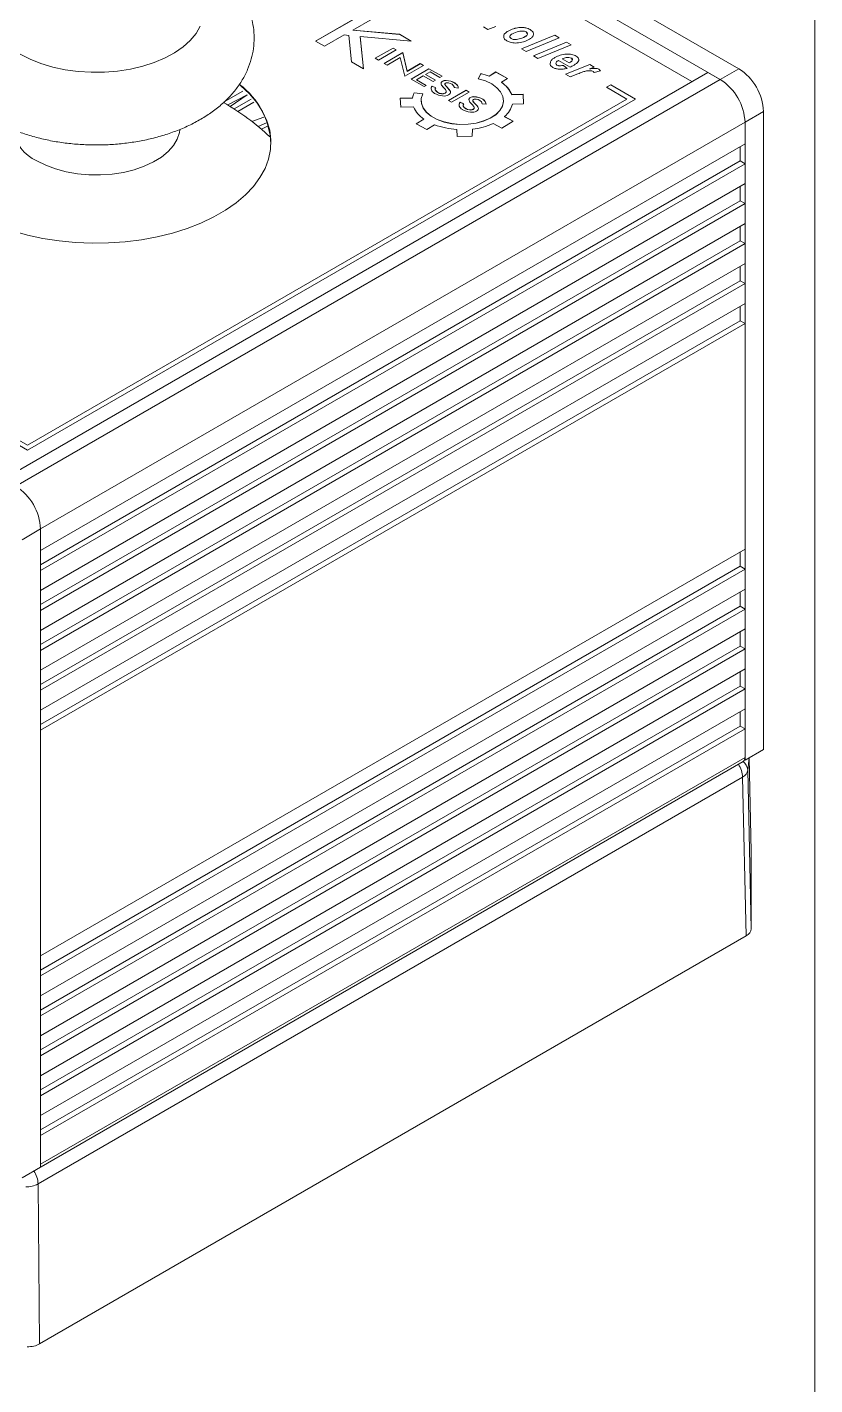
# Model space of a CAD drawing. Header units: millimetres. Extents: x 2 to 278, y 1 to 215.
# Drawn here: x 255.45 to 277.99, y 151.99 to 190.82 of the extents above; entities that cross this region are included whole.
import ezdxf

# ---------------------------------------------------------------- set-up
doc = ezdxf.new("R2010")
doc.units = ezdxf.units.MM

msp = doc.modelspace()

# ---------------------------------------------------------------- linework, layer by layer
at = {"color": 7, "linetype": 'Continuous', "lineweight": 18}
for p, q in [((277.989, 0.903), (277.989, 214.645)), ((233.918, 213.208), (275.284, 189.328)), ((234.449, 213.514), (275.814, 189.634)), ((274.471, 189.267), (234.29, 212.463)), ((265.074, 191.213), (263.706, 190.424)), ((265.074, 191.209), (263.706, 190.424)), ((264.767, 190.741), (265.33, 191.066)), ((266.103, 190.619), (264.767, 190.741)), ((264.767, 190.737), (264.767, 190.741)), ((266.103, 190.615), (264.767, 190.737)), ((268.638, 190.756), (268.51, 190.83)), ((268.858, 190.843), (268.638, 190.756)), ((269.211, 190.709), (269.211, 190.71)), ((269.522, 190.813), (269.522, 190.813)), ((269.845, 190.754), (269.929, 190.679)), ((269.845, 190.754), (269.929, 190.679)), ((269.845, 190.754), (269.845, 190.754)), ((263.706, 190.424), (263.962, 190.276)), ((263.962, 190.276), (264.524, 190.6)), ((264.524, 190.6), (264.659, 190.588)), ((264.659, 190.588), (264.735, 189.83)), ((265.075, 189.634), (264.982, 190.556)), ((264.982, 190.556), (266.443, 190.423)), ((264.982, 190.552), (264.982, 190.556)), ((265.075, 189.634), (264.982, 190.552)), ((266.443, 190.423), (266.103, 190.619)), ((266.103, 190.615), (266.103, 190.619)), ((266.443, 190.423), (266.103, 190.615)), ((269.301, 190.495), (269.301, 190.495)), ((269.454, 190.473), (269.454, 190.474)), ((269.599, 190.202), (270.549, 190.592)), ((269.599, 190.202), (270.549, 190.591)), ((269.704, 190.555), (269.704, 190.556)), ((270.678, 190.517), (269.727, 190.127)), ((269.938, 190.006), (270.888, 190.396)), ((269.938, 190.006), (270.888, 190.396)), ((271.017, 190.322), (270.066, 189.932)), ((270.549, 190.592), (270.678, 190.517)), ((270.549, 190.591), (270.549, 190.592)), ((270.549, 190.591), (270.678, 190.517)), ((270.888, 190.396), (271.017, 190.322)), ((270.888, 190.396), (271.017, 190.322)), ((270.888, 190.396), (270.888, 190.396)), ((265.925, 190.227), (265.415, 189.933)), ((265.925, 190.223), (265.415, 189.933)), ((265.415, 189.933), (265.504, 189.881)), ((265.504, 189.881), (266.014, 190.175)), ((266.201, 190.097), (265.666, 189.788)), ((266.201, 190.093), (265.666, 189.788)), ((265.752, 189.738), (266.128, 189.955)), ((266.014, 190.175), (265.925, 190.227)), ((265.925, 190.223), (265.925, 190.227)), ((266.014, 190.175), (265.925, 190.223)), ((266.128, 189.955), (266.256, 189.418)), ((266.323, 189.562), (266.201, 190.097)), ((266.201, 190.093), (266.201, 190.097)), ((266.323, 189.558), (266.201, 190.093)), ((269.727, 190.127), (269.599, 190.202)), ((270.066, 189.932), (269.938, 190.006)), ((270.548, 189.954), (270.548, 189.955)), ((270.765, 189.919), (270.963, 189.805)), ((270.765, 189.918), (270.765, 189.919)), ((270.765, 189.918), (270.963, 189.804)), ((271.16, 189.995), (271.16, 189.995)), ((254.778, 177.898), (274.931, 189.532)), ((264.735, 189.83), (265.075, 189.634)), ((265.666, 189.788), (265.752, 189.738)), ((266.256, 189.418), (266.791, 189.727)), ((266.699, 189.78), (266.323, 189.562)), ((266.699, 189.776), (266.323, 189.558)), ((266.323, 189.558), (266.323, 189.562)), ((266.95, 189.635), (266.44, 189.341)), ((266.95, 189.631), (266.44, 189.341)), ((266.791, 189.727), (266.699, 189.78)), ((266.699, 189.776), (266.699, 189.78)), ((266.791, 189.727), (266.699, 189.776)), ((266.854, 189.473), (266.981, 189.547)), ((267.323, 189.42), (266.95, 189.635)), ((266.95, 189.631), (266.95, 189.635)), ((267.323, 189.42), (266.95, 189.631)), ((266.981, 189.547), (267.262, 189.384)), ((268.865, 189.542), (268.675, 189.425)), ((268.865, 189.538), (268.675, 189.421)), ((269.2, 189.359), (268.865, 189.542)), ((268.865, 189.538), (268.865, 189.542)), ((269.2, 189.359), (268.865, 189.538)), ((270.611, 189.739), (270.611, 189.739)), ((270.657, 189.871), (270.643, 189.863)), ((270.986, 189.681), (270.657, 189.871)), ((270.794, 189.731), (270.9, 189.646)), ((270.794, 189.731), (270.9, 189.646)), ((270.794, 189.731), (270.794, 189.731)), ((270.858, 189.475), (271.55, 189.758)), ((270.858, 189.475), (271.55, 189.758)), ((270.963, 189.804), (270.979, 189.813)), ((270.963, 189.805), (270.979, 189.813)), ((270.963, 189.804), (270.963, 189.805)), ((270.979, 189.813), (270.979, 189.813)), ((271.678, 189.684), (271.542, 189.63)), ((271.542, 189.63), (271.542, 189.63)), ((271.55, 189.758), (271.678, 189.684)), ((271.55, 189.758), (271.678, 189.684)), ((271.55, 189.758), (271.55, 189.758)), ((271.855, 189.575), (271.674, 189.531)), ((271.813, 189.618), (271.813, 189.619)), ((275.284, 189.328), (274.931, 189.532)), ((275.814, 189.634), (275.284, 189.328)), ((255.132, 177.694), (275.284, 189.328)), ((266.44, 189.341), (266.814, 189.125)), ((266.591, 189.322), (266.787, 189.435)), ((266.872, 189.159), (266.591, 189.322)), ((266.591, 189.317), (266.591, 189.322)), ((266.872, 189.159), (266.591, 189.317)), ((266.787, 189.435), (267.068, 189.273)), ((266.814, 189.125), (266.872, 189.159)), ((267.135, 189.311), (266.854, 189.473)), ((266.854, 189.469), (266.854, 189.473)), ((267.135, 189.311), (266.854, 189.469)), ((267.149, 189.093), (267.044, 189.14)), ((267.044, 189.136), (267.044, 189.14)), ((267.149, 189.093), (267.044, 189.136)), ((267.068, 189.273), (267.135, 189.311)), ((267.262, 189.384), (267.323, 189.42)), ((267.405, 189.186), (267.405, 189.186)), ((267.41, 189.171), (267.41, 189.175)), ((267.438, 189.295), (267.438, 189.299)), ((267.529, 189.039), (267.447, 189.127)), ((267.447, 189.123), (267.447, 189.127)), ((268.435, 189.495), (268.357, 189.35)), ((268.435, 189.491), (268.357, 189.35)), ((268.435, 189.491), (268.435, 189.495)), ((268.675, 189.421), (268.675, 189.425)), ((269.021, 189.25), (269.2, 189.359)), ((269.021, 189.246), (269.021, 189.25)), ((270.987, 189.4), (270.858, 189.475)), ((271.207, 189.487), (270.987, 189.4)), ((272.155, 189.175), (272.031, 189.103)), ((272.155, 189.175), (272.031, 189.103)), ((272.155, 189.175), (272.862, 188.767)), ((272.155, 189.175), (272.862, 188.767)), ((272.155, 189.175), (272.155, 189.175)), ((272.862, 188.767), (255.467, 178.725)), ((272.615, 188.767), (255.467, 178.868)), ((272.615, 188.766), (255.467, 178.867)), ((261.067, 188.674), (261.629, 188.996)), ((261.748, 188.885), (261.195, 188.598)), ((261.195, 188.598), (261.748, 188.885)), ((261.748, 188.885), (261.261, 188.558)), ((261.865, 188.762), (261.377, 188.484)), ((266.479, 188.798), (266.123, 188.793)), ((266.479, 188.794), (266.123, 188.793)), ((266.123, 188.793), (266.142, 188.535)), ((266.479, 188.794), (266.479, 188.798)), ((266.774, 188.917), (266.525, 188.945)), ((266.525, 188.941), (266.525, 188.945)), ((266.774, 188.917), (266.525, 188.941)), ((267.126, 189.047), (267.126, 189.047)), ((267.129, 189.03), (267.129, 189.034)), ((267.308, 188.92), (267.308, 188.924)), ((267.341, 189.124), (267.387, 189.077)), ((267.445, 188.979), (267.445, 188.979)), ((267.529, 189.035), (267.447, 189.123)), ((268.014, 189.021), (267.504, 188.727)), ((268.014, 189.017), (267.504, 188.727)), ((267.529, 189.035), (267.529, 189.039)), ((267.564, 188.98), (267.564, 188.984)), ((267.564, 188.98), (267.564, 188.98)), ((267.594, 188.675), (268.103, 188.969)), ((267.678, 189.097), (267.786, 189.081)), ((268.103, 188.969), (268.014, 189.021)), ((268.014, 189.017), (268.014, 189.021)), ((268.103, 188.969), (268.014, 189.017)), ((268.236, 188.832), (268.236, 188.836)), ((269.642, 188.906), (269.317, 188.896)), ((269.642, 188.902), (269.317, 188.892)), ((269.317, 188.892), (269.317, 188.896)), ((269.654, 188.635), (269.642, 188.906)), ((269.642, 188.902), (269.642, 188.906)), ((269.654, 188.635), (269.642, 188.902)), ((272.031, 189.103), (272.615, 188.767)), ((272.615, 188.766), (272.615, 188.767)), ((261.482, 188.415), (261.939, 188.676)), ((266.142, 188.535), (266.506, 188.543)), ((266.725, 188.718), (266.725, 188.718)), ((267.504, 188.727), (267.594, 188.675)), ((267.946, 188.629), (267.841, 188.676)), ((267.841, 188.672), (267.841, 188.676)), ((267.946, 188.629), (267.841, 188.672)), ((267.924, 188.583), (267.924, 188.583)), ((267.927, 188.566), (267.927, 188.57)), ((268.105, 188.456), (268.105, 188.46)), ((268.139, 188.66), (268.185, 188.613)), ((268.203, 188.722), (268.203, 188.722)), ((268.207, 188.708), (268.207, 188.712)), ((268.243, 188.515), (268.243, 188.515)), ((268.327, 188.575), (268.245, 188.663)), ((268.245, 188.659), (268.245, 188.663)), ((268.327, 188.571), (268.245, 188.659)), ((268.327, 188.571), (268.327, 188.575)), ((268.361, 188.516), (268.361, 188.52)), ((268.361, 188.516), (268.361, 188.516)), ((268.476, 188.634), (268.584, 188.617)), ((269.082, 188.718), (269.082, 188.718)), ((269.339, 188.626), (269.654, 188.635)), ((276.521, 188.409), (275.991, 188.103)), ((276.521, 188.409), (276.521, 170.16)), ((255.839, 176.47), (275.991, 188.103)), ((262.223, 188.251), (261.883, 188.126)), ((262.065, 187.98), (262.298, 188.089)), ((262.155, 187.905), (262.335, 187.989)), ((266.799, 188.196), (266.583, 188.061)), ((266.799, 188.192), (266.583, 188.061)), ((266.583, 188.061), (266.892, 187.896)), ((266.799, 188.192), (266.799, 188.196)), ((266.892, 187.896), (267.11, 188.032)), ((268.79, 188.065), (269.036, 187.933)), ((269.036, 187.933), (269.36, 188.134)), ((269.36, 188.134), (269.113, 188.266)), ((269.113, 188.262), (269.113, 188.266)), ((269.36, 188.134), (269.113, 188.262)), ((275.991, 188.103), (275.991, 169.854)), ((275.991, 187.491), (275.991, 188.103)), ((267.747, 187.897), (267.753, 187.699)), ((267.753, 187.699), (268.181, 187.703)), ((268.181, 187.703), (268.192, 187.908)), ((275.991, 187.491), (255.839, 175.857)), ((275.85, 187.001), (275.85, 187.409)), ((275.85, 187.001), (255.839, 175.449)), ((275.991, 186.919), (255.839, 175.286)), ((275.991, 186.919), (275.85, 187.001)), ((275.991, 186.348), (275.991, 186.919)), ((275.991, 186.348), (255.839, 174.714)), ((275.85, 185.858), (275.85, 186.266)), ((275.85, 185.858), (255.839, 174.306)), ((275.991, 185.776), (255.839, 174.142)), ((275.991, 185.776), (275.85, 185.858)), ((275.991, 185.205), (275.991, 185.776)), ((275.991, 185.205), (255.839, 173.571)), ((275.85, 184.715), (275.85, 185.123)), ((275.85, 184.715), (255.839, 173.163)), ((275.991, 184.633), (255.839, 172.999)), ((275.991, 184.633), (275.85, 184.715)), ((275.991, 184.061), (275.991, 184.633)), ((275.991, 184.061), (255.839, 172.428)), ((275.85, 183.572), (275.85, 183.98)), ((275.85, 183.572), (255.839, 172.019)), ((275.991, 183.49), (255.839, 171.856)), ((275.991, 183.49), (275.85, 183.572)), ((275.991, 182.918), (275.991, 183.49)), ((275.991, 182.918), (255.839, 171.284)), ((275.85, 182.428), (275.85, 182.837)), ((275.85, 182.428), (255.839, 170.876)), ((275.991, 182.347), (255.839, 170.713)), ((275.991, 182.347), (275.85, 182.428)), ((275.991, 175.896), (275.991, 182.347)), ((255.467, 178.725), (254.76, 179.133)), ((255.467, 178.868), (254.884, 179.205)), ((255.467, 178.867), (254.884, 179.204)), ((255.467, 178.867), (255.467, 178.868)), ((255.308, 176.163), (255.839, 176.47)), ((255.839, 158.22), (255.839, 176.47)), ((255.839, 175.857), (255.839, 176.47)), ((275.991, 175.896), (255.839, 164.262)), ((275.85, 175.406), (275.85, 175.814)), ((275.85, 175.406), (255.839, 163.854)), ((275.991, 175.324), (255.839, 163.691)), ((255.839, 174.714), (255.839, 175.286)), ((275.991, 175.324), (275.85, 175.406)), ((275.991, 174.753), (275.991, 175.324)), ((275.991, 174.753), (255.839, 163.119)), ((275.85, 174.263), (275.85, 174.671)), ((275.85, 174.263), (255.839, 162.711)), ((275.991, 174.181), (255.839, 162.548)), ((255.839, 173.571), (255.839, 174.142)), ((275.991, 174.181), (275.85, 174.263)), ((275.991, 173.61), (275.991, 174.181)), ((275.991, 173.61), (255.839, 161.976)), ((275.85, 173.12), (275.85, 173.528)), ((275.85, 173.12), (255.839, 161.568)), ((275.991, 173.038), (255.839, 161.404)), ((255.839, 172.428), (255.839, 172.999)), ((275.991, 173.038), (275.85, 173.12)), ((275.991, 172.467), (275.991, 173.038)), ((275.991, 172.467), (255.839, 160.833)), ((275.85, 171.977), (275.85, 172.385)), ((275.85, 171.977), (255.839, 160.424)), ((275.991, 171.895), (255.839, 160.261)), ((255.839, 171.284), (255.839, 171.856)), ((275.991, 171.895), (275.85, 171.977)), ((275.991, 171.323), (275.991, 171.895)), ((275.991, 171.323), (255.839, 159.69)), ((275.85, 170.833), (275.85, 171.242)), ((275.85, 170.833), (255.839, 159.281)), ((275.991, 170.752), (255.839, 159.118)), ((255.839, 164.262), (255.839, 170.713)), ((275.991, 170.752), (275.85, 170.833)), ((275.991, 169.935), (275.991, 170.752)), ((276.521, 170.16), (275.991, 169.854)), ((255.787, 158.187), (275.939, 169.821)), ((255.839, 158.301), (275.991, 169.935)), ((275.991, 169.854), (275.991, 169.854)), ((276.109, 169.922), (276.07, 169.575)), ((276.167, 167.243), (276.109, 169.922)), ((275.924, 169.371), (255.768, 157.735)), ((276.02, 164.829), (275.924, 169.371)), ((276.07, 169.575), (276.167, 165.033)), ((276.167, 167.243), (276.167, 167.123)), ((276.167, 167.123), (276.167, 165.153)), ((276.167, 165.153), (276.167, 165.033)), ((276.02, 164.829), (255.808, 153.161)), ((255.839, 163.119), (255.839, 163.691)), ((255.839, 161.976), (255.839, 162.548)), ((255.839, 160.833), (255.839, 161.404)), ((255.839, 159.69), (255.839, 160.261)), ((255.839, 158.301), (255.839, 159.118)), ((255.308, 157.914), (255.839, 158.22)), ((255.768, 157.735), (255.808, 153.161))]:
    msp.add_line(p, q, dxfattribs=at)
at = {"color": 7, "linetype": 'Continuous', "lineweight": 18, "flags": 128}
for points in [[(260.405, 190.851), (260.285, 190.643), (260.121, 190.446), (259.916, 190.261), (259.674, 190.093), (259.398, 189.943), (259.091, 189.814), (258.76, 189.707), (258.409, 189.625), (258.042, 189.568), (257.667, 189.538), (257.287, 189.535), (256.91, 189.558), (256.541, 189.608), (256.185, 189.684), (255.848, 189.785), (255.536, 189.909), (255.251, 190.054)], [(255.033, 184.999), (255.461, 184.879), (255.907, 184.783), (256.367, 184.711), (256.836, 184.666), (257.311, 184.646), (257.786, 184.653), (258.259, 184.685), (258.724, 184.744), (259.177, 184.827), (259.614, 184.936), (260.032, 185.067), (260.426, 185.221), (260.793, 185.396), (261.129, 185.59), (261.432, 185.802), (261.699, 186.03), (261.927, 186.271), (262.114, 186.523), (262.259, 186.785), (262.36, 187.053), (262.417, 187.326), (262.428, 187.601), (262.394, 187.875), (262.315, 188.145), (262.192, 188.411), (262.026, 188.668), (261.818, 188.915), (261.57, 189.15), (261.531, 189.183)], [(268.357, 189.35), (268.564, 189.286), (268.745, 189.199), (268.893, 189.092), (269, 188.971), (269.064, 188.84), (269.082, 188.705), (269.052, 188.57), (268.977, 188.441), (268.858, 188.323), (268.701, 188.221), (268.513, 188.14), (268.3, 188.082), (268.071, 188.049), (267.835, 188.043), (267.602, 188.065), (267.382, 188.112), (267.182, 188.184), (267.011, 188.278), (266.876, 188.39), (266.781, 188.514), (266.732, 188.648), (266.73, 188.784), (266.774, 188.917)], [(267.044, 189.14), (267.026, 189.114), (267.016, 189.086), (267.013, 189.058), (267.018, 189.029), (267.03, 189.002), (267.049, 188.976), (267.075, 188.952), (267.107, 188.93)], [(267.438, 189.299), (267.41, 189.299), (267.384, 189.295), (267.359, 189.288), (267.337, 189.278), (267.319, 189.266), (267.306, 189.252), (267.298, 189.237), (267.296, 189.222)], [(267.438, 189.295), (267.41, 189.295), (267.384, 189.291), (267.359, 189.284), (267.337, 189.274), (267.319, 189.262), (267.306, 189.248), (267.298, 189.233), (267.296, 189.222)], [(267.41, 189.171), (267.406, 189.183), (267.405, 189.186)], [(267.41, 189.175), (267.406, 189.187), (267.407, 189.199), (267.414, 189.21), (267.427, 189.22), (267.443, 189.227), (267.463, 189.231), (267.483, 189.232), (267.503, 189.229)], [(267.786, 189.081), (267.781, 189.121), (267.763, 189.161), (267.731, 189.198), (267.688, 189.23), (267.636, 189.258), (267.575, 189.279), (267.508, 189.293), (267.438, 189.299)], [(267.786, 189.081), (267.781, 189.117), (267.763, 189.157), (267.731, 189.194), (267.688, 189.226), (267.636, 189.254), (267.575, 189.275), (267.508, 189.289), (267.438, 189.295)], [(267.442, 188.997), (267.445, 188.981), (267.441, 188.965), (267.43, 188.951), (267.412, 188.938), (267.389, 188.928), (267.363, 188.923), (267.335, 188.921), (267.308, 188.924)], [(267.445, 188.979), (267.445, 188.977), (267.441, 188.961), (267.43, 188.946), (267.412, 188.934), (267.389, 188.924), (267.363, 188.919), (267.335, 188.917), (267.308, 188.92)], [(267.339, 188.857), (267.385, 188.855), (267.431, 188.859), (267.474, 188.87), (267.511, 188.886), (267.54, 188.907), (267.559, 188.931), (267.567, 188.958), (267.564, 188.984)], [(268.236, 188.836), (268.208, 188.835), (268.181, 188.831), (268.157, 188.824), (268.135, 188.815), (268.117, 188.802), (268.104, 188.789), (268.096, 188.773), (268.093, 188.758)], [(268.236, 188.832), (268.208, 188.831), (268.181, 188.827), (268.157, 188.82), (268.135, 188.81), (268.117, 188.798), (268.104, 188.785), (268.096, 188.769), (268.093, 188.758)], [(268.207, 188.712), (268.203, 188.723), (268.205, 188.735), (268.212, 188.746), (268.224, 188.756), (268.241, 188.763), (268.26, 188.767), (268.281, 188.768), (268.301, 188.766)], [(268.584, 188.617), (268.579, 188.658), (268.56, 188.697), (268.529, 188.734), (268.486, 188.767), (268.433, 188.794), (268.372, 188.815), (268.306, 188.829), (268.236, 188.836)], [(268.584, 188.617), (268.579, 188.654), (268.56, 188.693), (268.529, 188.73), (268.486, 188.763), (268.433, 188.79), (268.372, 188.811), (268.306, 188.825), (268.236, 188.832)], [(269.082, 188.718), (269.082, 188.701), (269.052, 188.566), (268.977, 188.437), (268.858, 188.319), (268.701, 188.217), (268.513, 188.136), (268.3, 188.077), (268.071, 188.045), (267.835, 188.039), (267.602, 188.06), (267.382, 188.108), (267.182, 188.18), (267.011, 188.274), (266.876, 188.386), (266.781, 188.51), (266.732, 188.643), (266.725, 188.718)], [(267.841, 188.676), (267.824, 188.65), (267.814, 188.622), (267.811, 188.594), (267.816, 188.566), (267.828, 188.538), (267.847, 188.512), (267.873, 188.488), (267.905, 188.467)], [(268.24, 188.534), (268.243, 188.518), (268.239, 188.502), (268.227, 188.487), (268.21, 188.474), (268.187, 188.465), (268.161, 188.459), (268.133, 188.457), (268.105, 188.46)], [(268.243, 188.515), (268.243, 188.513), (268.239, 188.497), (268.227, 188.483), (268.21, 188.47), (268.187, 188.461), (268.161, 188.455), (268.133, 188.453), (268.105, 188.456)], [(268.137, 188.393), (268.183, 188.391), (268.229, 188.395), (268.271, 188.406), (268.308, 188.422), (268.337, 188.443), (268.356, 188.467), (268.364, 188.494), (268.361, 188.52)], [(268.207, 188.708), (268.203, 188.719), (268.203, 188.722)], [(259.825, 187.891), (259.812, 187.812), (259.748, 187.622), (259.639, 187.44), (259.487, 187.267), (259.295, 187.109), (259.066, 186.968), (258.806, 186.846), (258.519, 186.747), (258.211, 186.671), (257.888, 186.621), (257.555, 186.597), (257.22, 186.601), (256.89, 186.631), (256.57, 186.688), (256.266, 186.769), (255.985, 186.875), (255.733, 187.001)], [(255.787, 158.187), (255.787, 158.187), (255.803, 158.199)]]:
    msp.add_lwpolyline(points, dxfattribs=at)
at = {"color": 7, "linetype": 'Continuous', "lineweight": 18}
for centre, radius, start, end in [((274.986, 188.34), 1.537, 2.6055, 57.3945), ((260.194, 187.39), 2.237, 2.3321, 53.3001), ((267.137, 189.054), 0.124, 138.9541, 178.7026), ((267.439, 189.229), 0.143, 182.9919, 227.0617), ((267.675, 189.342), 0.313, 212.0974, 223.3994), ((267.675, 189.338), 0.313, 212.0974, 223.3994), ((267.491, 189.03), 0.199, 19.5946, 86.342), ((267.997, 187.542), 2.001, 70.2085, 77.3752), ((267.997, 187.538), 2.001, 70.2085, 77.3752), ((268.598, 188.595), 0.78, 22.7367, 57.0975), ((268.598, 188.59), 0.78, 22.7367, 57.0975), ((274.456, 188.033), 1.537, 2.6055, 57.3945), ((267.001, 188.713), 0.529, 153.9991, 170.7199), ((267.001, 188.709), 0.529, 153.9991, 170.7199), ((267.407, 189.477), 0.624, 241.2644, 263.7724), ((267.171, 189.047), 0.045, 180.1233, 201.8994), ((267.178, 189.051), 0.0514, 124.9183, 198.9368), ((267.324, 189.149), 0.226, 210.5498, 265.8382), ((267.324, 189.145), 0.226, 210.5498, 265.8382), ((267.206, 188.893), 0.259, 23.8397, 45.3716), ((267.42, 188.933), 0.153, 19.67, 44.1017), ((267.42, 188.929), 0.153, 19.67, 44.1017), ((268.236, 188.765), 0.143, 182.9919, 227.0617), ((268.288, 188.567), 0.199, 19.5946, 86.342), ((257.43, 182.373), 7.275, 46.7822, 60.0064), ((267.226, 188.851), 0.782, 203.162, 236.9083), ((267.935, 188.59), 0.124, 138.9541, 178.7026), ((268.204, 189.013), 0.624, 241.2644, 263.7724), ((267.976, 188.587), 0.0514, 124.9183, 198.9368), ((267.969, 188.583), 0.045, 180.1233, 201.8994), ((268.122, 188.685), 0.226, 210.5498, 265.8382), ((268.122, 188.681), 0.226, 210.5498, 265.8382), ((268.003, 188.429), 0.259, 23.8397, 45.3716), ((268.473, 188.878), 0.313, 212.0974, 223.3994), ((268.473, 188.874), 0.313, 212.0974, 223.3994), ((268.217, 188.469), 0.153, 19.67, 44.1017), ((268.217, 188.465), 0.153, 19.67, 44.1017), ((268.693, 188.782), 0.665, 309.1492, 346.411), ((267.876, 190.071), 2.177, 249.421, 266.61), ((267.974, 189.952), 2.056, 276.077, 293.3597), ((256.249, 188.125), 1.237, 190.9442, 245.3205), ((254.303, 176.4), 1.537, 2.6055, 57.3945), ((275.18, 169.333), 0.744, 2.9211, 33.3092), ((275.869, 169.922), 0.123, 305.0133, 6.2988), ((275.701, 169.536), 0.371, 5.9608, 50.0247), ((275.818, 169.601), 0.254, 294.652, 354.0278), ((255.024, 157.697), 0.745, 2.9264, 33.4852), ((255.424, 158.39), 0.739, 269.2145, 297.6817)]:
    msp.add_arc(centre, radius, start, end, dxfattribs=at)
for centre, ratio, start_param, end_param in [((275.667, 165.033), 0.577215, 5.497976, 6.283248), ((255.454, 153.365), 0.577361, 4.712578, 5.49785)]:
    msp.add_ellipse(centre, major_axis=(0.5, 0), ratio=ratio, start_param=start_param, end_param=end_param, dxfattribs=at)
for points, knots in [([(254.453, 188.181), (254.515, 188.146), (254.689, 188.049), (254.994, 187.909), (255.372, 187.768), (255.767, 187.653), (256.176, 187.563), (256.595, 187.499), (257.02, 187.462), (257.448, 187.45), (257.876, 187.464), (258.301, 187.504), (258.718, 187.57), (259.127, 187.662), (259.522, 187.78), (259.901, 187.924), (260.26, 188.094), (260.597, 188.291), (260.905, 188.513), (261.181, 188.759), (261.419, 189.026), (261.615, 189.31), (261.766, 189.606), (261.873, 189.909), (261.935, 190.215), (261.955, 190.519), (261.932, 190.82), (261.871, 191.113), (261.771, 191.397), (261.634, 191.671), (261.461, 191.933), (261.252, 192.182), (261.008, 192.417), (260.729, 192.636), (260.417, 192.836), (260.076, 193.014), (259.711, 193.169), (259.325, 193.299), (258.924, 193.404), (258.511, 193.483), (258.089, 193.536), (257.663, 193.563), (257.234, 193.564), (256.807, 193.539), (256.385, 193.488), (255.971, 193.412), (255.567, 193.309), (255.179, 193.18), (254.807, 193.025), (254.457, 192.844), (254.131, 192.637), (253.836, 192.405), (253.575, 192.149), (253.354, 191.875), (253.176, 191.585), (253.043, 191.286), (252.955, 190.981), (252.911, 190.675), (252.909, 190.372), (252.948, 190.074), (253.025, 189.784), (253.141, 189.505), (253.292, 189.236), (253.48, 188.979), (253.704, 188.735), (253.963, 188.507), (254.216, 188.323), (254.388, 188.22), (254.453, 188.181)], [0, 0, 0, 0, 0.008859, 0.024861, 0.040833, 0.056766, 0.072643, 0.088465, 0.104247, 0.120007, 0.135768, 0.15155, 0.167374, 0.183265, 0.199245, 0.215332, 0.231535, 0.24784, 0.264181, 0.28043, 0.296431, 0.312034, 0.327153, 0.341785, 0.355998, 0.369902, 0.383624, 0.397277, 0.410975, 0.424851, 0.43902, 0.453569, 0.46854, 0.483912, 0.499602, 0.515492, 0.531468, 0.547428, 0.563338, 0.579191, 0.594995, 0.610765, 0.626523, 0.642291, 0.658088, 0.673936, 0.689861, 0.705884, 0.722019, 0.738268, 0.754602, 0.770922, 0.787088, 0.80294, 0.818349, 0.833262, 0.847709, 0.86178, 0.875593, 0.889279, 0.902934, 0.91669, 0.930675, 0.944993, 0.959716, 0.974859, 0.990375, 1, 1, 1, 1]), ([(269.094, 190.571), (269.093, 190.578), (269.087, 190.608), (269.133, 190.658), (269.185, 190.693), (269.211, 190.71)], [0, 0, 0, 0, 0.129399, 0.564143, 1, 1, 1, 1]), ([(269.094, 190.571), (269.093, 190.577), (269.087, 190.607), (269.133, 190.658), (269.185, 190.692), (269.211, 190.709)], [0, 0, 0, 0, 0.129399, 0.564143, 1, 1, 1, 1]), ([(269.211, 190.71), (269.262, 190.736), (269.353, 190.784), (269.47, 190.804), (269.522, 190.813)], [0, 0, 0, 0, 0.56, 1, 1, 1, 1]), ([(269.211, 190.709), (269.262, 190.736), (269.353, 190.783), (269.47, 190.804), (269.522, 190.813)], [0, 0, 0, 0, 0.56, 1, 1, 1, 1]), ([(269.729, 190.688), (269.714, 190.694), (269.685, 190.708), (269.613, 190.718), (269.484, 190.703), (269.396, 190.663), (269.338, 190.637)], [0, 0, 0, 0, 0.12528, 0.250752, 0.500659, 1, 1, 1, 1]), ([(269.522, 190.813), (269.555, 190.816), (269.62, 190.821), (269.739, 190.805), (269.805, 190.774), (269.845, 190.754)], [0, 0, 0, 0, 0.280561, 0.560904, 1, 1, 1, 1]), ([(269.522, 190.813), (269.555, 190.815), (269.62, 190.82), (269.739, 190.805), (269.805, 190.773), (269.845, 190.754)], [0, 0, 0, 0, 0.280561, 0.560904, 1, 1, 1, 1]), ([(269.704, 190.555), (269.719, 190.565), (269.751, 190.586), (269.773, 190.62), (269.766, 190.64), (269.729, 190.688)], [0, 0, 0, 0, 0.411431, 0.820973, 1, 1, 1, 1]), ([(269.704, 190.556), (269.72, 190.566), (269.752, 190.587), (269.772, 190.625), (269.765, 190.662), (269.741, 190.679), (269.729, 190.688)], [0, 0, 0, 0, 0.280731, 0.560174, 0.780012, 1, 1, 1, 1]), ([(269.929, 190.679), (269.935, 190.624), (269.944, 190.583), (269.891, 190.523), (269.837, 190.488), (269.81, 190.471)], [0, 0, 0, 0, 0.265748, 0.632392, 1, 1, 1, 1]), ([(269.182, 190.43), (269.147, 190.453), (269.095, 190.487), (269.096, 190.531), (269.094, 190.571)], [0, 0, 0, 0, 0.68141, 1, 1, 1, 1]), ([(269.81, 190.471), (269.76, 190.446), (269.66, 190.396), (269.48, 190.366), (269.305, 190.373), (269.223, 190.411), (269.182, 190.43)], [0, 0, 0, 0, 0.280605, 0.560642, 0.780297, 1, 1, 1, 1]), ([(269.338, 190.637), (269.321, 190.626), (269.286, 190.604), (269.26, 190.564), (269.263, 190.524), (269.289, 190.505), (269.301, 190.495)], [0, 0, 0, 0, 0.281069, 0.560669, 0.780582, 1, 1, 1, 1]), ([(269.301, 190.495), (269.268, 190.532), (269.269, 190.517), (269.287, 190.504), (269.301, 190.495)], [0, 0, 0, 0, 0.244626, 1, 1, 1, 1]), ([(269.301, 190.495), (269.313, 190.489), (269.337, 190.478), (269.391, 190.469), (269.43, 190.472), (269.454, 190.473)], [0, 0, 0, 0, 0.2800034, 0.5600543, 1, 1, 1, 1]), ([(269.301, 190.495), (269.313, 190.49), (269.337, 190.478), (269.391, 190.469), (269.43, 190.472), (269.454, 190.474)], [0, 0, 0, 0, 0.2800034, 0.5600543, 1, 1, 1, 1]), ([(269.454, 190.474), (269.506, 190.483), (269.6, 190.5), (269.672, 190.539), (269.704, 190.556)], [0, 0, 0, 0, 0.558979, 1, 1, 1, 1]), ([(269.454, 190.473), (269.506, 190.483), (269.6, 190.5), (269.672, 190.538), (269.704, 190.555)], [0, 0, 0, 0, 0.558979, 1, 1, 1, 1]), ([(270.422, 189.836), (270.436, 189.858), (270.464, 189.903), (270.52, 189.937), (270.548, 189.955)], [0, 0, 0, 0, 0.499466, 1, 1, 1, 1]), ([(270.422, 189.836), (270.436, 189.858), (270.464, 189.902), (270.52, 189.937), (270.548, 189.954)], [0, 0, 0, 0, 0.499466, 1, 1, 1, 1]), ([(270.548, 189.955), (270.597, 189.979), (270.696, 190.027), (270.87, 190.059), (271.041, 190.052), (271.12, 190.014), (271.16, 189.995)], [0, 0, 0, 0, 0.280582, 0.560851, 0.780249, 1, 1, 1, 1]), ([(270.548, 189.954), (270.597, 189.979), (270.696, 190.027), (270.87, 190.059), (271.041, 190.051), (271.12, 190.014), (271.16, 189.995)], [0, 0, 0, 0, 0.280582, 0.560851, 0.780249, 1, 1, 1, 1]), ([(271.025, 189.939), (271.002, 189.947), (270.955, 189.964), (270.856, 189.954), (270.799, 189.932), (270.765, 189.919)], [0, 0, 0, 0, 0.27753, 0.558174, 1, 1, 1, 1]), ([(270.979, 189.813), (271.011, 189.831), (271.048, 189.851), (271.051, 189.879), (271.025, 189.939)], [0, 0, 0, 0, 0.864654, 1, 1, 1, 1]), ([(270.979, 189.813), (271.008, 189.831), (271.051, 189.859), (271.059, 189.902), (271.046, 189.926), (271.032, 189.935), (271.025, 189.939)], [0, 0, 0, 0, 0.499212, 0.748585, 0.874336, 1, 1, 1, 1]), ([(271.16, 189.995), (271.181, 189.981), (271.222, 189.953), (271.241, 189.897), (271.221, 189.817), (271.149, 189.77), (271.099, 189.736)], [0, 0, 0, 0, 0.187054, 0.373801, 0.560957, 1, 1, 1, 1]), ([(271.16, 189.995), (271.18, 189.981), (271.22, 189.953), (271.241, 189.909), (271.233, 189.886), (271.231, 189.88)], [0, 0, 0, 0, 0.431587, 0.862466, 1, 1, 1, 1]), ([(270.498, 189.67), (270.462, 189.694), (270.415, 189.726), (270.42, 189.767), (270.422, 189.836)], [0, 0, 0, 0, 0.750732, 1, 1, 1, 1]), ([(270.9, 189.646), (270.862, 189.637), (270.787, 189.621), (270.673, 189.618), (270.571, 189.635), (270.522, 189.659), (270.498, 189.67)], [0, 0, 0, 0, 0.2804765, 0.5601844, 0.7800951, 1, 1, 1, 1]), ([(270.643, 189.863), (270.627, 189.853), (270.597, 189.834), (270.577, 189.799), (270.579, 189.764), (270.6, 189.748), (270.611, 189.739)], [0, 0, 0, 0, 0.280765, 0.560648, 0.780628, 1, 1, 1, 1]), ([(270.611, 189.739), (270.583, 189.77), (270.584, 189.757), (270.599, 189.747), (270.611, 189.739)], [0, 0, 0, 0, 0.206911, 1, 1, 1, 1]), ([(270.611, 189.739), (270.626, 189.733), (270.655, 189.72), (270.723, 189.717), (270.767, 189.726), (270.794, 189.731)], [0, 0, 0, 0, 0.279311, 0.559338, 1, 1, 1, 1]), ([(270.611, 189.739), (270.626, 189.732), (270.655, 189.719), (270.723, 189.717), (270.767, 189.725), (270.794, 189.731)], [0, 0, 0, 0, 0.279311, 0.559338, 1, 1, 1, 1]), ([(271.099, 189.736), (271.079, 189.725), (271.044, 189.705), (271.003, 189.689), (270.986, 189.681)], [0, 0, 0, 0, 0.560019, 1, 1, 1, 1]), ([(271.568, 189.577), (271.53, 189.577), (271.454, 189.576), (271.334, 189.538), (271.255, 189.507), (271.207, 189.487)], [0, 0, 0, 0, 0.278975, 0.559004, 1, 1, 1, 1]), ([(271.542, 189.63), (271.594, 189.638), (271.666, 189.648), (271.762, 189.641), (271.796, 189.626), (271.813, 189.619)], [0, 0, 0, 0, 0.560043, 0.780399, 1, 1, 1, 1]), ([(271.542, 189.63), (271.594, 189.637), (271.666, 189.648), (271.762, 189.64), (271.796, 189.625), (271.813, 189.618)], [0, 0, 0, 0, 0.560043, 0.780399, 1, 1, 1, 1]), ([(271.645, 189.557), (271.632, 189.563), (271.61, 189.573), (271.581, 189.576), (271.568, 189.577)], [0, 0, 0, 0, 0.5592722, 1, 1, 1, 1]), ([(271.674, 189.531), (271.67, 189.536), (271.662, 189.546), (271.65, 189.553), (271.645, 189.557)], [0, 0, 0, 0, 0.5593708, 1, 1, 1, 1]), ([(271.813, 189.619), (271.823, 189.611), (271.842, 189.598), (271.851, 189.582), (271.855, 189.575)], [0, 0, 0, 0, 0.559247, 1, 1, 1, 1]), ([(271.813, 189.618), (271.823, 189.611), (271.842, 189.597), (271.851, 189.581), (271.855, 189.575)], [0, 0, 0, 0, 0.559247, 1, 1, 1, 1])]:
    msp.add_open_spline(points, degree=3, knots=knots, dxfattribs=at)

doc.saveas('drawing.dxf')
